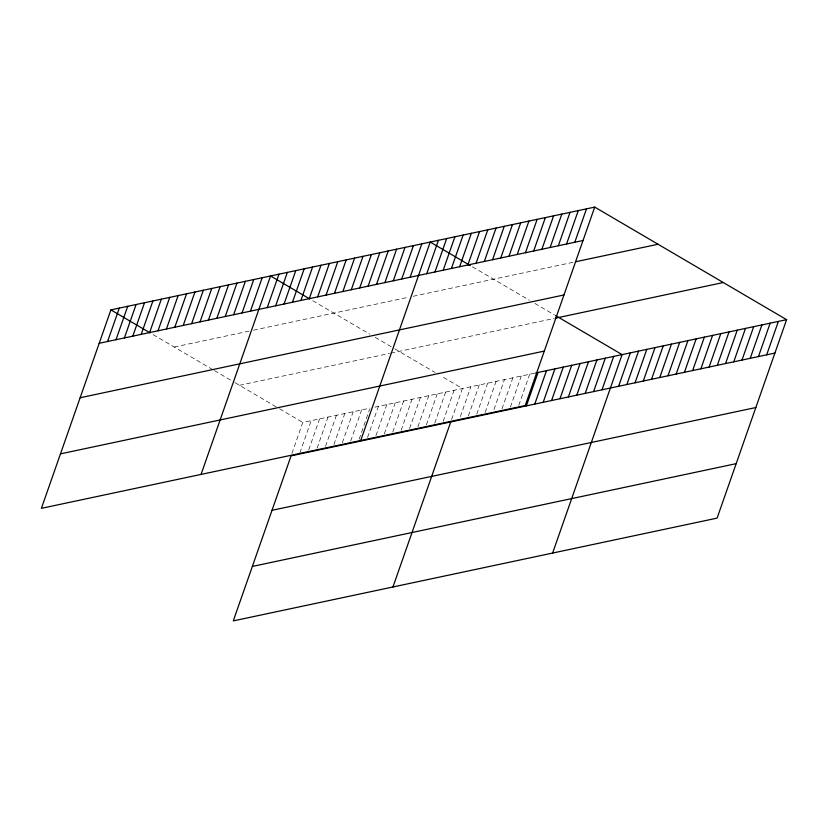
<?xml version="1.0" encoding="UTF-8"?>
<svg xmlns="http://www.w3.org/2000/svg" width="828" height="828" viewBox="0 0 828 828"><rect width="100%" height="100%" fill="white"/><g stroke="black" fill="none" stroke-linecap="round" stroke-linejoin="round"><path stroke-width="0.62" stroke-dasharray="4.14 3.1" d="M291.911 453.465L302.779 422.446L370.002 408.163M299.902 452.875L311.183 420.655M308.72 449.894L319.587 418.875M317.124 448.114L327.991 417.095M325.528 446.323L336.396 415.304M333.932 444.543L344.8 413.524M342.337 442.763L353.194 411.733M350.741 440.972L361.598 409.953M359.145 439.192L369.588 409.353M367.549 437.401L378.406 406.382M375.943 435.621L386.811 404.592M384.347 433.831L395.215 402.812M392.751 432.05L403.619 401.021M401.156 430.26L412.023 399.241M409.56 428.48L420.427 397.45M417.964 426.689L428.832 395.67M426.368 424.909L437.236 393.88M434.772 423.118L445.63 392.099M443.177 421.338L454.034 390.319M451.581 419.548L462.438 388.529L441.334 376.15M460.399 416.577L470.842 386.748M468.379 415.987L479.246 384.958M476.783 414.197L487.651 383.178M485.187 412.416L496.055 381.387M494.005 409.436L504.459 379.607M501.996 408.846L512.863 377.816M510.4 407.055L521.267 376.036M518.804 405.275L529.661 374.246M174.222 347.025L249.849 330.962M253.451 330.196L408.307 297.293M413.11 296.279L573.442 262.217M239.458 385.299L389.512 353.421M390.712 353.163L553.973 318.49M374.805 407.148L535.664 372.973M472.436 266.813L529.423 300.243M534.857 303.431L554.429 314.919M312.777 300.73L369.764 334.16M375.198 337.348L393.683 348.195M394.77 348.826L435 372.434M153.108 334.647L213.365 369.992M214.452 370.623L234.024 382.112M235.111 382.743L278.508 408.204M279.564 408.825L302.779 422.446"/><path stroke-width="1.24" d="M594.721 207.103L110.9 309.879L41.4 508.33L525.221 405.554L594.721 207.103L786.6 319.67L717.1 518.121L233.279 620.896L291.083 455.855L774.904 353.08M107.599 341.498L119.304 308.088M116.003 339.718L127.709 306.308M124.407 337.927L136.102 304.518M132.811 336.147L144.507 302.737M141.215 334.357L152.911 300.947M149.62 332.577L161.315 299.167M158.024 330.786L169.719 297.387M166.428 329.006L178.123 295.596M174.822 327.226L186.528 293.816M183.226 325.435L194.932 292.025M191.63 323.655L203.336 290.245M200.034 321.864L211.74 288.454M208.439 320.084L220.134 286.674M216.843 318.294L228.538 284.884M225.247 316.513L236.943 283.104M233.651 314.723L245.347 281.313M242.055 312.943L253.751 279.533M250.46 311.152L262.155 277.742M201.059 474.413L270.559 275.962L309.61 298.867M267.258 307.581L278.964 274.171M275.662 305.801L287.368 272.391M284.066 304.011L295.772 270.611M292.47 302.23L304.166 268.821M300.874 300.45L312.57 267.04M309.279 298.66L320.974 265.25M317.683 296.879L329.378 263.47M326.087 295.089L337.783 261.679M334.491 293.309L346.187 259.899M342.885 291.518L354.591 258.108M351.289 289.738L362.995 256.328M359.694 287.947L371.399 254.538M368.098 286.167L379.804 252.757M376.502 284.377L388.208 250.967M384.906 282.596L396.602 249.187M393.31 280.806L405.006 247.396M401.715 279.026L413.41 245.616M410.119 277.235L421.814 243.836M360.718 440.496L430.218 242.045L470.325 265.571M426.741 273.706L438.447 240.296M434.969 271.957L446.665 238.547M443.197 270.218L454.893 236.808M451.415 268.469L463.121 235.059M459.643 266.719L471.339 233.31M467.872 264.97L479.567 231.561M476.09 263.221L487.795 229.811M484.318 261.482L496.013 228.073M492.546 259.733L504.242 226.323M500.764 257.984L512.47 224.574M392.948 586.98L450.742 421.938M508.992 256.235L520.698 222.825M517.221 254.486L528.916 221.076M525.438 252.747L537.144 219.337M533.667 250.998L545.373 217.588M541.895 249.249L553.59 215.839M550.113 247.5L561.819 214.09M558.341 245.75L570.047 212.341M566.569 244.001L578.265 210.591M574.798 242.262L586.493 208.853M526.37 405.875L538.065 372.465M534.774 404.085L546.47 370.675M543.178 402.304L554.874 368.895M551.583 400.514L563.278 367.104M559.987 398.734L571.682 365.324M568.381 396.943L580.086 363.544M576.785 395.163L588.491 361.753M585.189 393.383L596.895 359.973M593.593 391.592L605.299 358.182M601.997 389.812L613.693 356.402M552.607 553.063L622.097 354.612L555.516 315.551M618.63 386.272L630.325 352.863M626.848 384.534L638.554 351.124M635.076 382.784L646.771 349.375M643.304 381.035L655 347.625M651.522 379.286L663.228 345.876M659.75 377.537L671.446 344.127M667.979 375.788L679.674 342.388M676.197 374.049L687.902 340.639M684.425 372.3L696.131 338.89M692.653 370.551L704.349 337.141M700.871 368.802L712.577 335.392M709.099 367.052L720.805 333.643M717.327 365.314L729.023 331.904M725.545 363.564L737.251 330.155M733.774 361.815L745.479 328.405M742.002 360.066L753.697 326.656M750.23 358.317L761.926 324.907M758.448 356.578L770.154 323.168M766.676 354.829L778.372 321.419M99.194 343.289L583.015 240.513M575.791 261.72L658.043 244.25M80.119 397.75L563.94 294.975M555.174 318.231L723.279 282.524M60.475 453.868L544.296 351.093M535.664 372.973L786.6 319.67M272.008 510.317L755.829 407.542M252.354 566.435L736.175 463.659M110.9 309.879L149.94 332.784"/></g></svg>
